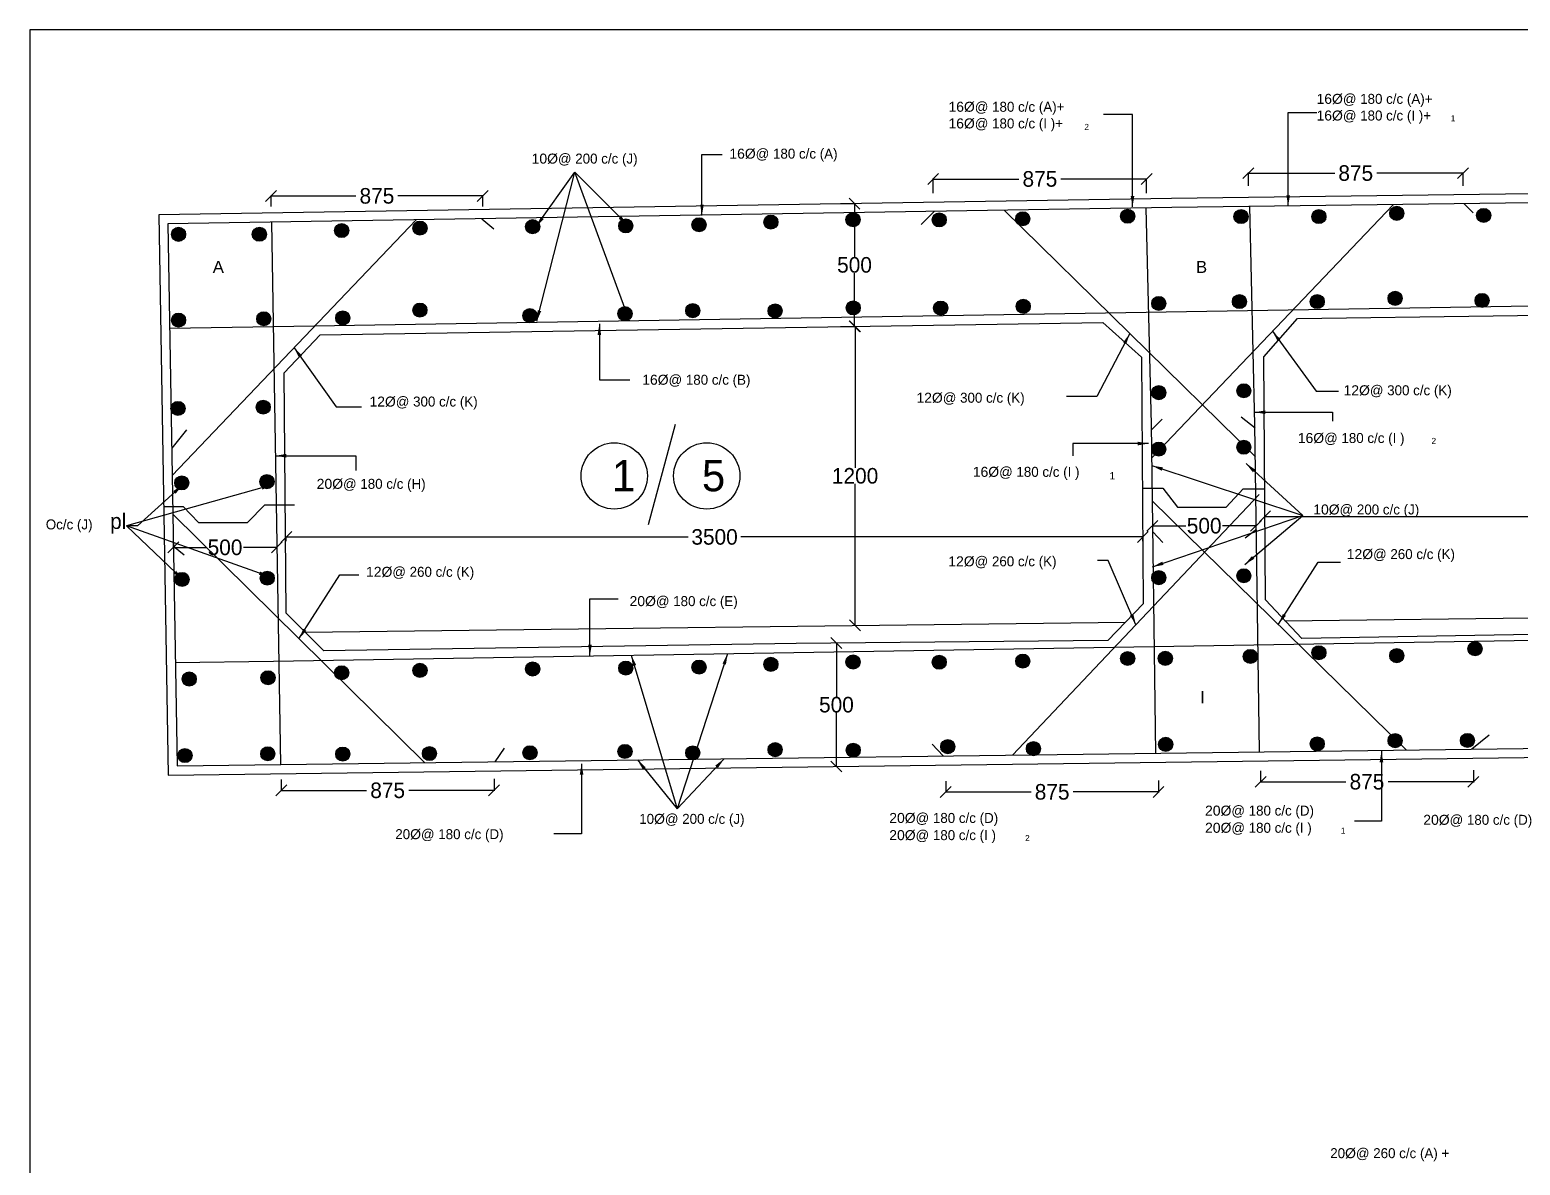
# Model space of a CAD drawing. Header units: inches. Extents: x 36 to 1751, y 50 to 883.
# Drawn here: x 35.6 to 513.8, y 518.4 to 882.6 of the extents above; entities that cross this region are included whole.
import ezdxf

# ---------------------------------------------------------------- set-up
doc = ezdxf.new("R2010")
doc.units = ezdxf.units.IN
doc.header["$MEASUREMENT"] = 0
for name, color, linetype in [('DIMENSION', 7, 'Continuous'), ('DRAWING', 2, 'Continuous'), ('HATCH', 7, 'Continuous'), ('TEXT', 7, 'Continuous')]:
    doc.layers.add(name, color=color, linetype=linetype)
doc.dimstyles.get("Standard").update_dxf_attribs({"dimtxt": 5, "dimasz": 3.5, "dimexe": 0.18, "dimexo": 0.0625, "dimgap": 0.09, "dimtad": 0, "dimtih": 1, "dimtoh": 1, "dimdec": 4, "dimzin": 0, "dimdsep": 46, "dimlunit": 4, "dimtxsty": 'Standard', "dimblk": 'OBLIQUE', "dimcen": 0.09, "dimadec": 0, "dimazin": 0, "dimtfac": 1, "dimtdec": 4, "dimtofl": 0, "dimtmove": 0, "dimatfit": 3, "dimfxl": 1, "dimtolj": 1, "dimtzin": 0, "dimarcsym": 0})

# ---------------------------------------------------------------- blocks, each defined once
blk = doc.blocks.new('_Oblique')
at = {"color": 0, "linetype": 'ByBlock', "lineweight": -2}
blk.add_line((-0.5, -0.5), (0.5, 0.5), dxfattribs=at)
blk = doc.blocks.new('*D36')
at = {"layer": 'Defpoints', "color": 0, "transparency": 16777216}
for p in [(294.43, 685.9), (294.43, 646.28), (294.43, 646.28)]:
    blk.add_point(p, dxfattribs=at)
at = {"layer": 'DIMENSION', "color": 0, "lineweight": -2, "transparency": 16777216}
for p, q in [((294.37, 685.9), (294.25, 685.9)), ((294.43, 685.9), (294.43, 668.68)), ((294.43, 646.28), (294.43, 663.5)), ((294.37, 646.28), (294.25, 646.28))]:
    blk.add_line(p, q, dxfattribs=at)
at = {"layer": 'DIMENSION', "color": 0, "lineweight": -2, "transparency": 16777216, "xscale": 3.5, "yscale": 3.5, "zscale": 3.5}
for p, rotation in [((294.43, 685.9), 90), ((294.43, 646.28), 270)]:
    blk.add_blockref('_Oblique', p, dxfattribs=dict(at, rotation=rotation))
at = {"layer": 'DIMENSION', "color": 0, "transparency": 16777216, "insert": (294.43, 666.09), "char_height": 5, "attachment_point": 5}
blk.add_mtext('\\A1;500', dxfattribs=at)
blk = doc.blocks.new('*D37')
at = {"layer": 'Defpoints', "color": 0, "transparency": 16777216}
for p in [(300.41, 787.5), (300.41, 787.5), (300.41, 691.55)]:
    blk.add_point(p, dxfattribs=at)
at = {"layer": 'DIMENSION', "color": 0, "lineweight": -2, "transparency": 16777216}
for p, q in [((300.34, 787.5), (300.23, 787.5)), ((300.41, 787.5), (300.41, 742.11)), ((300.41, 691.55), (300.41, 736.93)), ((300.34, 691.55), (300.23, 691.55))]:
    blk.add_line(p, q, dxfattribs=at)
at = {"layer": 'DIMENSION', "color": 0, "lineweight": -2, "transparency": 16777216, "xscale": 3.5, "yscale": 3.5, "zscale": 3.5}
for p, rotation in [((300.41, 787.5), 90), ((300.41, 691.55), 270)]:
    blk.add_blockref('_Oblique', p, dxfattribs=dict(at, rotation=rotation))
at = {"layer": 'DIMENSION', "color": 0, "transparency": 16777216, "insert": (300.41, 739.52), "char_height": 5, "attachment_point": 5}
blk.add_mtext('\\A1;1200', dxfattribs=at)
blk = doc.blocks.new('*D38')
at = {"layer": 'Defpoints', "color": 0, "transparency": 16777216}
for p in [(295.63, 826.9), (295.63, 787.5), (300.23, 787.5)]:
    blk.add_point(p, dxfattribs=at)
at = {"layer": 'DIMENSION', "color": 0, "lineweight": -2, "transparency": 16777216}
for p, q in [((295.69, 826.9), (300.41, 826.9)), ((300.23, 826.9), (300.23, 809.79)), ((300.23, 787.5), (300.23, 804.61)), ((295.69, 787.5), (300.41, 787.5))]:
    blk.add_line(p, q, dxfattribs=at)
at = {"layer": 'DIMENSION', "color": 0, "lineweight": -2, "transparency": 16777216, "xscale": 3.5, "yscale": 3.5, "zscale": 3.5}
for p, rotation in [((300.23, 826.9), 90), ((300.23, 787.5), 270)]:
    blk.add_blockref('_Oblique', p, dxfattribs=dict(at, rotation=rotation))
at = {"layer": 'DIMENSION', "color": 0, "transparency": 16777216, "insert": (300.23, 807.2), "char_height": 5, "attachment_point": 5}
blk.add_mtext('\\A1;500', dxfattribs=at)
blk = doc.blocks.new('*D39')
at = {"layer": 'Defpoints', "color": 0, "transparency": 16777216}
for p in [(81.62, 718.34), (114.84, 718.34), (114.84, 716.58)]:
    blk.add_point(p, dxfattribs=at)
at = {"layer": 'DIMENSION', "color": 0, "lineweight": -2, "transparency": 16777216}
for p, q in [((81.62, 718.28), (81.62, 716.4)), ((114.84, 718.28), (114.84, 716.4)), ((81.62, 716.58), (92.31, 716.58)), ((114.84, 716.58), (104.16, 716.58))]:
    blk.add_line(p, q, dxfattribs=at)
at = {"layer": 'DIMENSION', "color": 0, "lineweight": -2, "transparency": 16777216, "xscale": 3.5, "yscale": 3.5, "zscale": 3.5, "rotation": 180}
blk.add_blockref('_Oblique', (81.62, 716.58), dxfattribs=at)
at = {"layer": 'DIMENSION', "color": 0, "lineweight": -2, "transparency": 16777216, "xscale": 3.5, "yscale": 3.5, "zscale": 3.5}
blk.add_blockref('_Oblique', (114.84, 716.58), dxfattribs=at)
at = {"layer": 'DIMENSION', "color": 0, "transparency": 16777216, "insert": (98.23, 716.58), "char_height": 5, "attachment_point": 5}
blk.add_mtext('\\A1;500', dxfattribs=at)
blk = doc.blocks.new('*D40')
at = {"layer": 'Defpoints', "color": 0, "transparency": 16777216}
for p in [(116.26, 642.14), (184.55, 642.36), (184.55, 638.61)]:
    blk.add_point(p, dxfattribs=at)
at = {"layer": 'DIMENSION', "color": 0, "lineweight": -2, "transparency": 16777216}
for p, q in [((116.26, 642.08), (116.26, 638.43)), ((184.55, 642.3), (184.55, 638.43)), ((116.26, 638.61), (143.65, 638.61)), ((184.55, 638.61), (157.16, 638.61))]:
    blk.add_line(p, q, dxfattribs=at)
at = {"layer": 'DIMENSION', "color": 0, "lineweight": -2, "transparency": 16777216, "xscale": 3.5, "yscale": 3.5, "zscale": 3.5, "rotation": 180}
blk.add_blockref('_Oblique', (116.26, 638.61), dxfattribs=at)
at = {"layer": 'DIMENSION', "color": 0, "lineweight": -2, "transparency": 16777216, "xscale": 3.5, "yscale": 3.5, "zscale": 3.5}
blk.add_blockref('_Oblique', (184.55, 638.61), dxfattribs=at)
at = {"layer": 'DIMENSION', "color": 0, "transparency": 16777216, "insert": (150.41, 638.61), "char_height": 5, "attachment_point": 5}
blk.add_mtext('\\A1;875', dxfattribs=at)
blk = doc.blocks.new('*D41')
at = {"layer": 'Defpoints', "color": 0, "transparency": 16777216}
for p in [(395.81, 724.06), (429.06, 724.06), (429.06, 723.51)]:
    blk.add_point(p, dxfattribs=at)
at = {"layer": 'DRAWING', "color": 0, "lineweight": -2, "transparency": 16777216}
for p, q in [((395.81, 723.99), (395.81, 723.33)), ((395.81, 723.51), (406.51, 723.51)), ((429.06, 723.51), (418.36, 723.51)), ((429.06, 723.99), (429.06, 723.33))]:
    blk.add_line(p, q, dxfattribs=at)
at = {"layer": 'DRAWING', "color": 0, "lineweight": -2, "transparency": 16777216, "xscale": 3.5, "yscale": 3.5, "zscale": 3.5, "rotation": 180}
blk.add_blockref('_Oblique', (395.81, 723.51), dxfattribs=at)
at = {"layer": 'DRAWING', "color": 0, "lineweight": -2, "transparency": 16777216, "xscale": 3.5, "yscale": 3.5, "zscale": 3.5}
blk.add_blockref('_Oblique', (429.06, 723.51), dxfattribs=at)
at = {"layer": 'DRAWING', "color": 0, "transparency": 16777216, "insert": (412.43, 723.51), "char_height": 5, "attachment_point": 5}
blk.add_mtext('\\A1;500', dxfattribs=at)
blk = doc.blocks.new('*D42')
at = {"layer": 'Defpoints', "color": 0, "transparency": 16777216}
for p in [(180.93, 829.34), (113.01, 825.93), (180.93, 825.93)]:
    blk.add_point(p, dxfattribs=at)
at = {"layer": 'DIMENSION', "color": 0, "lineweight": -2, "transparency": 16777216}
for p, q in [((113.01, 825.99), (113.01, 829.52)), ((113.01, 829.34), (140.21, 829.34)), ((180.93, 829.34), (153.73, 829.34)), ((180.93, 825.99), (180.93, 829.52))]:
    blk.add_line(p, q, dxfattribs=at)
at = {"layer": 'DIMENSION', "color": 0, "lineweight": -2, "transparency": 16777216, "xscale": 3.5, "yscale": 3.5, "zscale": 3.5, "rotation": 180}
blk.add_blockref('_Oblique', (113.01, 829.34), dxfattribs=at)
at = {"layer": 'DIMENSION', "color": 0, "lineweight": -2, "transparency": 16777216, "xscale": 3.5, "yscale": 3.5, "zscale": 3.5}
blk.add_blockref('_Oblique', (180.93, 829.34), dxfattribs=at)
at = {"layer": 'DIMENSION', "color": 0, "transparency": 16777216, "insert": (146.97, 829.34), "char_height": 5, "attachment_point": 5}
blk.add_mtext('\\A1;875', dxfattribs=at)
blk = doc.blocks.new('*D43')
at = {"layer": 'Defpoints', "color": 0, "transparency": 16777216}
for p in [(393.95, 834.77), (325.48, 830.14), (393.95, 830.14)]:
    blk.add_point(p, dxfattribs=at)
at = {"layer": 'DIMENSION', "color": 0, "lineweight": -2, "transparency": 16777216}
for p, q in [((325.48, 830.21), (325.48, 834.95)), ((325.48, 834.77), (352.96, 834.77)), ((393.95, 834.77), (366.47, 834.77)), ((393.95, 830.21), (393.95, 834.95))]:
    blk.add_line(p, q, dxfattribs=at)
at = {"layer": 'DIMENSION', "color": 0, "lineweight": -2, "transparency": 16777216, "xscale": 3.5, "yscale": 3.5, "zscale": 3.5, "rotation": 180}
blk.add_blockref('_Oblique', (325.48, 834.77), dxfattribs=at)
at = {"layer": 'DIMENSION', "color": 0, "lineweight": -2, "transparency": 16777216, "xscale": 3.5, "yscale": 3.5, "zscale": 3.5}
blk.add_blockref('_Oblique', (393.95, 834.77), dxfattribs=at)
at = {"layer": 'DIMENSION', "color": 0, "transparency": 16777216, "insert": (359.72, 834.77), "char_height": 5, "attachment_point": 5}
blk.add_mtext('\\A1;875', dxfattribs=at)
blk = doc.blocks.new('*D44')
at = {"layer": 'Defpoints', "color": 0, "transparency": 16777216}
for p in [(426.64, 832.57), (495.49, 836.66), (495.49, 832.57)]:
    blk.add_point(p, dxfattribs=at)
at = {"layer": 'DIMENSION', "color": 0, "lineweight": -2, "transparency": 16777216}
for p, q in [((426.64, 832.63), (426.64, 836.84)), ((426.64, 836.66), (454.31, 836.66)), ((495.49, 836.66), (467.82, 836.66)), ((495.49, 832.63), (495.49, 836.84))]:
    blk.add_line(p, q, dxfattribs=at)
at = {"layer": 'DIMENSION', "color": 0, "lineweight": -2, "transparency": 16777216, "xscale": 3.5, "yscale": 3.5, "zscale": 3.5, "rotation": 180}
blk.add_blockref('_Oblique', (426.64, 836.66), dxfattribs=at)
at = {"layer": 'DIMENSION', "color": 0, "lineweight": -2, "transparency": 16777216, "xscale": 3.5, "yscale": 3.5, "zscale": 3.5}
blk.add_blockref('_Oblique', (495.49, 836.66), dxfattribs=at)
at = {"layer": 'DIMENSION', "color": 0, "transparency": 16777216, "insert": (461.07, 836.66), "char_height": 5, "attachment_point": 5}
blk.add_mtext('\\A1;875', dxfattribs=at)
blk = doc.blocks.new('*D47')
at = {"layer": 'Defpoints', "color": 0, "transparency": 16777216}
for p in [(329.5, 641.64), (397.79, 641.86), (397.79, 638.12)]:
    blk.add_point(p, dxfattribs=at)
at = {"layer": 'DIMENSION', "color": 0, "lineweight": -2, "transparency": 16777216}
for p, q in [((329.5, 641.58), (329.5, 637.94)), ((397.79, 641.8), (397.79, 637.94)), ((329.5, 638.12), (356.89, 638.12)), ((397.79, 638.12), (370.41, 638.12))]:
    blk.add_line(p, q, dxfattribs=at)
at = {"layer": 'DIMENSION', "color": 0, "lineweight": -2, "transparency": 16777216, "xscale": 3.5, "yscale": 3.5, "zscale": 3.5, "rotation": 180}
blk.add_blockref('_Oblique', (329.5, 638.12), dxfattribs=at)
at = {"layer": 'DIMENSION', "color": 0, "lineweight": -2, "transparency": 16777216, "xscale": 3.5, "yscale": 3.5, "zscale": 3.5}
blk.add_blockref('_Oblique', (397.79, 638.12), dxfattribs=at)
at = {"layer": 'DIMENSION', "color": 0, "transparency": 16777216, "insert": (363.65, 638.12), "char_height": 5, "attachment_point": 5}
blk.add_mtext('\\A1;875', dxfattribs=at)
blk = doc.blocks.new('*D48')
at = {"layer": 'Defpoints', "color": 0, "transparency": 16777216}
for p in [(430.53, 644.9), (498.82, 645.12), (498.82, 641.37)]:
    blk.add_point(p, dxfattribs=at)
at = {"layer": 'DIMENSION', "color": 0, "lineweight": -2, "transparency": 16777216}
for p, q in [((430.53, 644.84), (430.53, 641.19)), ((430.53, 641.37), (457.92, 641.37)), ((498.82, 641.37), (471.43, 641.37)), ((498.82, 645.06), (498.82, 641.19))]:
    blk.add_line(p, q, dxfattribs=at)
at = {"layer": 'DIMENSION', "color": 0, "lineweight": -2, "transparency": 16777216, "xscale": 3.5, "yscale": 3.5, "zscale": 3.5, "rotation": 180}
blk.add_blockref('_Oblique', (430.53, 641.37), dxfattribs=at)
at = {"layer": 'DIMENSION', "color": 0, "lineweight": -2, "transparency": 16777216, "xscale": 3.5, "yscale": 3.5, "zscale": 3.5}
blk.add_blockref('_Oblique', (498.82, 641.37), dxfattribs=at)
at = {"layer": 'DIMENSION', "color": 0, "transparency": 16777216, "insert": (464.67, 641.37), "char_height": 5, "attachment_point": 5}
blk.add_mtext('\\A1;875', dxfattribs=at)
blk = doc.blocks.new('*D59')
at = {"layer": 'Defpoints', "color": 0, "transparency": 16777216}
for p in [(117.88, 718.48), (392.75, 719.92), (392.75, 718.48)]:
    blk.add_point(p, dxfattribs=at)
at = {"layer": 'DRAWING', "color": 0, "lineweight": -2, "transparency": 16777216}
for p, q in [((117.88, 718.54), (117.88, 720.1)), ((117.88, 719.92), (246.9, 719.92)), ((392.75, 719.92), (263.74, 719.92)), ((392.75, 718.54), (392.75, 720.1))]:
    blk.add_line(p, q, dxfattribs=at)
at = {"layer": 'DRAWING', "color": 0, "lineweight": -2, "transparency": 16777216, "xscale": 3.5, "yscale": 3.5, "zscale": 3.5, "rotation": 180}
blk.add_blockref('_Oblique', (117.88, 719.92), dxfattribs=at)
at = {"layer": 'DRAWING', "color": 0, "lineweight": -2, "transparency": 16777216, "xscale": 3.5, "yscale": 3.5, "zscale": 3.5}
blk.add_blockref('_Oblique', (392.75, 719.92), dxfattribs=at)
at = {"layer": 'DRAWING', "color": 0, "transparency": 16777216, "insert": (255.32, 719.92), "char_height": 5, "attachment_point": 5}
blk.add_mtext('\\A1;3500', dxfattribs=at)
blk = doc.blocks.new('*D60')
at = {"layer": 'Defpoints', "color": 0, "transparency": 16777216}
for p in [(431.95, 725.1), (706.45, 726.54), (706.45, 725.1)]:
    blk.add_point(p, dxfattribs=at)
at = {"layer": 'DIMENSION', "color": 0, "lineweight": -2, "transparency": 16777216}
for p, q in [((431.95, 725.16), (431.95, 726.72)), ((431.95, 726.54), (560.78, 726.54)), ((706.45, 726.54), (577.62, 726.54)), ((706.45, 725.16), (706.45, 726.72))]:
    blk.add_line(p, q, dxfattribs=at)
at = {"layer": 'DIMENSION', "color": 0, "lineweight": -2, "transparency": 16777216, "xscale": 3.5, "yscale": 3.5, "zscale": 3.5, "rotation": 180}
blk.add_blockref('_Oblique', (431.95, 726.54), dxfattribs=at)
at = {"layer": 'DIMENSION', "color": 0, "lineweight": -2, "transparency": 16777216, "xscale": 3.5, "yscale": 3.5, "zscale": 3.5}
blk.add_blockref('_Oblique', (706.45, 726.54), dxfattribs=at)
at = {"layer": 'DIMENSION', "color": 0, "transparency": 16777216, "insert": (569.2, 726.54), "char_height": 5, "attachment_point": 5}
blk.add_mtext('\\A1;3500', dxfattribs=at)

msp = doc.modelspace()

# ---------------------------------------------------------------- hatches: boundary and pattern name
at = {"layer": 'HATCH'}
for points in [[(275.64076, 820.95737, 1), (271.11648, 820.95737, 1)], [(302.01054, 821.71237, 1), (297.48625, 821.71237, 1)], [(329.66981, 821.65072, 1), (325.14553, 821.65072, 1)], [(356.50225, 822.00124, 1), (351.97797, 822.00124, 1)], [(390.14418, 822.83899, 1), (385.61989, 822.83899, 1)], [(426.51939, 822.71936, 1), (421.99511, 822.71936, 1)], [(451.49099, 822.71936, 1), (446.96671, 822.71936, 1)], [(476.48735, 823.7646, 1), (471.96307, 823.7646, 1)], [(504.38629, 823.10575, 1), (499.86201, 823.10575, 1)], [(85.58874, 817.03041, 1), (81.06445, 817.03041, 1)], [(111.5136, 817.04334, 1), (106.98932, 817.04334, 1)], [(137.9249, 818.24739, 1), (133.40062, 818.24739, 1)], [(163.05562, 819.03079, 1), (158.53134, 819.03079, 1)], [(199.20928, 819.47672, 1), (194.685, 819.47672, 1)], [(229.10134, 819.74438, 1), (224.57705, 819.74438, 1)], [(252.60097, 820.08001, 1), (248.07668, 820.08001, 1)], [(475.97405, 796.48454, 1), (471.44977, 796.48454, 1)], [(163.03845, 792.70745, 1), (158.51417, 792.70745, 1)], [(250.57517, 792.54568, 1), (246.05089, 792.54568, 1)], [(277.01426, 792.46423, 1), (272.48998, 792.46423, 1)], [(302.08124, 793.42716, 1), (297.55696, 793.42716, 1)], [(330.14429, 793.36628, 1), (325.62001, 793.36628, 1)], [(356.64446, 793.92389, 1), (352.12018, 793.92389, 1)], [(400.13241, 794.83656, 1), (395.60812, 794.83656, 1)], [(426.00609, 795.4393, 1), (421.4818, 795.4393, 1)], [(450.97769, 795.4393, 1), (446.4534, 795.4393, 1)], [(503.87299, 795.82569, 1), (499.3487, 795.82569, 1)], [(85.58874, 789.51441, 1), (81.06445, 789.51441, 1)], [(112.93086, 789.93136, 1), (108.40657, 789.93136, 1)], [(138.26252, 790.18931, 1), (133.73823, 790.18931, 1)], [(198.34505, 790.9269, 1), (193.82077, 790.9269, 1)], [(228.8275, 791.5674, 1), (224.30322, 791.5674, 1)], [(400.13241, 766.23925, 1), (395.60812, 766.23925, 1)], [(427.42053, 766.84199, 1), (422.89625, 766.84199, 1)], [(85.39967, 761.15639, 1), (80.87538, 761.15639, 1)], [(112.74178, 761.57334, 1), (108.2175, 761.57334, 1)], [(427.42053, 748.72256, 1), (422.89625, 748.72256, 1)], [(400.13241, 748.11982, 1), (395.60812, 748.11982, 1)], [(86.6081, 737.26766, 1), (82.08382, 737.26766, 1)], [(113.95022, 737.68461, 1), (109.42594, 737.68461, 1)], [(86.70696, 706.29093, 1), (82.18268, 706.29093, 1)], [(114.04908, 706.70788, 1), (109.5248, 706.70788, 1)], [(400.13241, 706.88227, 1), (395.60812, 706.88227, 1)], [(427.42053, 707.48501, 1), (422.89625, 707.48501, 1)], [(451.49099, 682.78333, 1), (446.96671, 682.78333, 1)], [(476.48735, 681.85908, 1), (471.96307, 681.85908, 1)], [(501.61803, 684.04976, 1), (497.09375, 684.04976, 1)], [(163.05562, 677.12528, 1), (158.53134, 677.12528, 1)], [(199.20928, 677.57121, 1), (194.685, 677.57121, 1)], [(229.10134, 677.83886, 1), (224.57705, 677.83886, 1)], [(252.60097, 678.1745, 1), (248.07668, 678.1745, 1)], [(275.64076, 679.05186, 1), (271.11648, 679.05186, 1)], [(302.01054, 679.80686, 1), (297.48625, 679.80686, 1)], [(329.66981, 679.74521, 1), (325.14553, 679.74521, 1)], [(356.50225, 680.09573, 1), (351.97797, 680.09573, 1)], [(390.14418, 680.93348, 1), (385.61989, 680.93348, 1)], [(402.22995, 680.97738, 1), (397.70567, 680.97738, 1)], [(429.51808, 681.58012, 1), (424.99379, 681.58012, 1)], [(89.01351, 674.34558, 1), (84.48922, 674.34558, 1)], [(114.28499, 674.76253, 1), (109.76071, 674.76253, 1)], [(137.9249, 676.34187, 1), (133.40062, 676.34187, 1)], [(402.3429, 653.38347, 1), (397.81862, 653.38347, 1)], [(450.97769, 653.53379, 1), (446.4534, 653.53379, 1)], [(475.97405, 654.57903, 1), (471.44977, 654.57903, 1)], [(499.17088, 654.64225, 1), (494.64659, 654.64225, 1)], [(87.63505, 649.80507, 1), (83.11076, 649.80507, 1)], [(114.21937, 650.37345, 1), (109.69509, 650.37345, 1)], [(138.26252, 650.27044, 1), (133.73823, 650.27044, 1)], [(166.08245, 650.45135, 1), (161.55817, 650.45135, 1)], [(198.34505, 650.67493, 1), (193.82077, 650.67493, 1)], [(228.8275, 651.10873, 1), (224.30322, 651.10873, 1)], [(250.57517, 650.64017, 1), (246.05089, 650.64017, 1)], [(277.01426, 651.68699, 1), (272.48998, 651.68699, 1)], [(302.08124, 651.52165, 1), (297.55696, 651.52165, 1)], [(332.42402, 652.66174, 1), (327.89974, 652.66174, 1)], [(359.91798, 652.01838, 1), (355.3937, 652.01838, 1)]]:
    msp.add_hatch(color=256, dxfattribs=at).paths.add_polyline_path(points)

# ---------------------------------------------------------------- linework, layer by layer
at = {"layer": 'DIMENSION'}
msp.add_lwpolyline([(1751.4297, 882.6464), (35.58486, 882.6464), (35.58486, 49.73647), (1751.4297, 49.73647)], close=True, dxfattribs=at)
msp.add_lwpolyline([(242.71326, 755.99994), (234.0385, 723.87025)], dxfattribs=at)
for centre in [(223.12509, 739.51601), (252.82671, 739.51601)]:
    msp.add_circle(centre, 10.63358, dxfattribs=at)
at = {"layer": 'DRAWING'}
for points in [[(79.93174, 643.49572), (531.45996, 649.36701), (1374.92015, 656.4797), (1372.99968, 837.64473), (1064.86505, 835.5577), (822.19943, 833.99263), (401.99265, 828.53245), (76.93757, 823.2987), (79.93174, 643.49572)], [(82.82048, 646.47142), (531.42848, 652.30474), (1371.95122, 659.39266), (1370.09298, 834.68709), (1064.88495, 832.61987), (822.22799, 831.05486), (402.03539, 825.59486), (79.924, 820.40851)]]:
    msp.add_lwpolyline(points, close=True, dxfattribs=at)
for points in [[(321.63442, 820.22798), (325.82587, 824.36781)], [(428.87014, 745.65555), (348.23753, 824.72866)], [(396.89232, 650.55535), (395.48123, 756.05752), (393.79798, 825.46223)], [(395.62498, 745.30947), (473.12556, 826.51861)], [(430.13632, 650.98762), (428.73101, 756.05752), (427.03666, 825.91973)], [(495.91312, 826.81471), (498.79947, 823.9505)], [(159.55906, 821.69072), (81.26956, 739.60597)], [(113.10098, 820.9427), (116.05324, 646.90355)], [(180.62859, 822.02997), (184.4786, 818.84126)], [(80.48111, 786.95319), (113.79433, 787.41225), (576.09833, 795.07462), (1370.44539, 801.44216)], [(431.57004, 777.76577), (442.40823, 790.00823), (693.50375, 793.47914), (706.02658, 781.38294), (706.55995, 701.66827), (696.74559, 691.78095), (443.77535, 687.31053), (432.07716, 699.72503), (431.57004, 777.76577)], [(117.24031, 772.58479), (128.78345, 784.73511), (379.9554, 788.77682), (392.28504, 777.61846), (392.88454, 698.43365), (381.52773, 686.75507), (281.46495, 685.77724), (129.97383, 683.39784), (117.8715, 695.43288), (117.24031, 772.58479)], [(398.91062, 757.73203), (395.50432, 754.33111)], [(424.35642, 758.50139), (428.74538, 754.98298)], [(85.87769, 754.33825), (81.12348, 748.3785)], [(350.97641, 649.9583), (430.08703, 733.57728)], [(392.6029, 735.63411), (399.13014, 735.63411), (403.83098, 729.52703), (419.51932, 729.52703), (424.96046, 735.40319), (431.84532, 735.40319)], [(78.49612, 729.70573), (84.79523, 729.70573), (89.70693, 724.59079), (105.46674, 724.59079), (111.00839, 730.22846), (120.53607, 730.22846)], [(81.47596, 727.21148), (162.38986, 647.50608)], [(477.23668, 651.60008), (395.8112, 731.38671)], [(429.18169, 722.36168), (425.57227, 719.51267)], [(395.94265, 721.55862), (399.22078, 718.18121)], [(81.6463, 716.98213), (85.09991, 714.16305)], [(438.36756, 693.04945), (701.11465, 696.18249)], [(82.26799, 679.64908), (113.79433, 680.08352), (576.09833, 687.74588), (1371.59999, 692.52542)], [(123.92267, 689.41536), (387.20613, 692.59436)], [(503.86411, 656.35676), (498.36895, 651.87486)], [(184.92081, 647.79905), (187.9404, 652.15378)], [(325.1309, 653.417), (328.72513, 649.66896)]]:
    msp.add_lwpolyline(points, dxfattribs=at)
for centre in [(273.37862, 820.95737), (299.7484, 821.71237), (327.40767, 821.65072), (354.24011, 822.00124), (387.88204, 822.83899), (424.25725, 822.71936), (449.22885, 822.71936), (474.22521, 823.7646), (502.12415, 823.10575), (83.3266, 817.03041), (109.25146, 817.04334), (135.66276, 818.24739), (160.79348, 819.03079), (196.94714, 819.47672), (226.8392, 819.74438), (250.33883, 820.08001), (473.71191, 796.48454), (160.77631, 792.70745), (248.31303, 792.54568), (274.75212, 792.46423), (299.8191, 793.42716), (327.88215, 793.36628), (354.38232, 793.92389), (397.87027, 794.83656), (423.74394, 795.4393), (448.71555, 795.4393), (501.61085, 795.82569), (83.3266, 789.51441), (110.66871, 789.93136), (136.00038, 790.18931), (196.08291, 790.9269), (226.56536, 791.5674), (397.87027, 766.23925), (425.15839, 766.84199), (83.13753, 761.15639), (110.47964, 761.57334), (425.15839, 748.72256), (397.87027, 748.11982), (84.34596, 737.26766), (111.68808, 737.68461), (84.44482, 706.29093), (111.78694, 706.70788), (397.87027, 706.88227), (425.15839, 707.48501), (449.22885, 682.78333), (474.22521, 681.85908), (499.35589, 684.04976), (160.79348, 677.12528), (196.94714, 677.57121), (226.8392, 677.83886), (250.33883, 678.1745), (273.37862, 679.05186), (299.7484, 679.80686), (327.40767, 679.74521), (354.24011, 680.09573), (387.88204, 680.93348), (399.96781, 680.97738), (427.25594, 681.58012), (86.75137, 674.34558), (112.02285, 674.76253), (135.66276, 676.34187), (400.08076, 653.38347), (448.71555, 653.53379), (473.71191, 654.57903), (496.90873, 654.64225), (85.37291, 649.80507), (111.95723, 650.37345), (136.00038, 650.27044), (163.82031, 650.45135), (196.08291, 650.67493), (226.56536, 651.10873), (248.31303, 650.64017), (274.75212, 651.68699), (299.8191, 651.52165), (330.16188, 652.66174), (357.65584, 652.01838)]:
    msp.add_circle(centre, 2.26214, dxfattribs=at)

# ---------------------------------------------------------------- texts
at = {"layer": 'DIMENSION', "attachment_point": 1}
for s, insert, char_height, width in [('{\\fArial|b0|i0|c0|p32;B}', (409.79595, 808.49662), 3.845617, 17947.7811995), ('{\\fArial|b0|i0|c0|p32;I}', (411.11011, 670.52186), 4.005851, 18695.6054161)]:
    msp.add_mtext(s, dxfattribs=dict(at, insert=insert, char_height=char_height, width=width))
at = {"layer": 'DRAWING', "insert": (66.55977, 720.98944), "char_height": 5, "attachment_point": 9}
msp.add_mtext('\\A1;pl ', dxfattribs=at)
at = {"layer": 'TEXT', "attachment_point": 1}
for s, insert, char_height, width in [('{\\fArial|b0|i0|c0|p32;16Ø\\fMS Shell Dlg|b0|i0|c0|p32;@} 180 c/c (A)+\\P{\\fArial|b0|i0|c0|p32;16Ø\\fMS Shell Dlg|b0|i0|c0|p32;@} 180 c/c (I )+', (448.4838, 862.09608), 3.2046808, 14956.4843329), ('{\\fArial|b0|i0|c0|p32;16Ø\\fMS Shell Dlg|b0|i0|c0|p32;@} 180 c/c (A)+\\P{\\fArial|b0|i0|c0|p32;16Ø\\fMS Shell Dlg|b0|i0|c0|p32;@} 180 c/c (I )+', (330.37417, 859.55671), 3.2046808, 14956.4843329), ('{\\fArial|b0|i0|c0|p32;2}', (373.98237, 852.45878), 1.9228085, 8973.8905997), ('{\\fArial|b0|i0|c0|p32;1}', (491.5468, 855.23408), 1.9228085, 8973.8905997), ('{\\fArial|b0|i0|c0|p32;10Ø\\fMS Shell Dlg|b0|i0|c0|p32;@} 200 c/c (J)', (196.61057, 842.92899), 3.2046808, 14956.4843329), ('{\\fArial|b0|i0|c0|p32;16Ø\\fMS Shell Dlg|b0|i0|c0|p32;@} 180 c/c (A)', (260.06336, 844.5128), 3.2046808, 14956.4843329), ('{\\fArial|b0|i0|c0|p32;A}', (94.28759, 808.49662), 3.845617, 17947.7811995), ('{\\fArial|b0|i0|c0|p32;16Ø\\fMS Shell Dlg|b0|i0|c0|p32;@} 180 c/c (B)', (232.10529, 771.97432), 3.2046808, 14956.4843329), ('{\\fArial|b0|i0|c0|p32;12Ø\\fMS Shell Dlg|b0|i0|c0|p32;@} 300 c/c (K)', (320.10266, 766.20104), 3.2046808, 14956.4843329), ('{\\fArial|b0|i0|c0|p32;12Ø\\fMS Shell Dlg|b0|i0|c0|p32;@} 300 c/c (K)', (457.155, 768.59883), 3.2046808, 14956.4843329), ('{\\fArial|b0|i0|c0|p32;12Ø\\fMS Shell Dlg|b0|i0|c0|p32;@} 300 c/c (K)', (144.57497, 764.97543), 3.2046808, 14956.4843329), ('{\\fArial|b0|i0|c0|p32;16Ø\\fMS Shell Dlg|b0|i0|c0|p32;@} 180 c/c (I )', (442.46983, 753.27285), 3.2046808, 14956.4843329), ('{\\fArial|b0|i0|c0|p32;2}', (485.36735, 751.71937), 1.9228085, 8973.8905997), ('1', (222.39675, 744.61986), 10.02817, 46802.199989), ('5', (251.26949, 744.61986), 10.02817, 46802.199989), ('{\\fArial|b0|i0|c0|p32;16Ø\\fMS Shell Dlg|b0|i0|c0|p32;@} 180 c/c (I )', (338.18085, 742.42708), 3.2046808, 14956.4843329), ('{\\fArial|b0|i0|c0|p32;20Ø\\fMS Shell Dlg|b0|i0|c0|p32;@} 180 c/c (H)', (127.64441, 738.57512), 3.2046808, 14956.4843329), ('{\\fArial|b0|i0|c0|p32;1}', (382.0625, 740.73217), 2.3073702, 10768.6687197), ('{\\fArial|b0|i0|c0|p32;10Ø\\fMS Shell Dlg|b0|i0|c0|p32;@} 200 c/c (J)', (447.43683, 730.34714), 3.2046808, 14956.4843329), ('Oc/c (J)', (40.71981, 725.55705), 3.204681, 14956.4843329), ('{\\fArial|b0|i0|c0|p32;12Ø\\fMS Shell Dlg|b0|i0|c0|p32;@} 260 c/c (K)', (330.32736, 713.71953), 3.2046808, 14956.4843329), ('{\\fArial|b0|i0|c0|p32;12Ø\\fMS Shell Dlg|b0|i0|c0|p32;@} 260 c/c (K)', (458.17827, 716.03602), 3.2046808, 14956.4843329), ('{\\fArial|b0|i0|c0|p32;12Ø\\fMS Shell Dlg|b0|i0|c0|p32;@} 260 c/c (K)', (143.46884, 710.34263), 3.2046808, 14956.4843329), ('{\\fArial|b0|i0|c0|p32;20Ø\\fMS Shell Dlg|b0|i0|c0|p32;@} 180 c/c (E)', (228.03803, 700.94969), 3.2046808, 14956.4843329), ('{\\fArial|b0|i0|c0|p32;20Ø\\fMS Shell Dlg|b0|i0|c0|p32;@} 180 c/c (D)', (311.37666, 631.37861), 3.2046808, 14956.4843329), ('{\\fArial|b0|i0|c0|p32;20Ø\\fMS Shell Dlg|b0|i0|c0|p32;@} 180 c/c (D)', (412.70799, 633.73225), 3.2046808, 14956.4843329), ('10{\\fArial|b0|i0|c0|p32;Ø\\fMS Shell Dlg|b0|i0|c0|p32;@} 200 c/c (J)', (231.14499, 631.08268), 3.2046808, 14956.4843329), ('{\\fArial|b0|i0|c0|p32;20Ø\\fMS Shell Dlg|b0|i0|c0|p32;@} 180 c/c (I )', (412.70799, 628.22055), 3.2046808, 14956.4843329), ('{\\fArial|b0|i0|c0|p32;1}', (456.29573, 626.65601), 1.9228085, 8973.8905997), ('{\\fArial|b0|i0|c0|p32;20Ø\\fMS Shell Dlg|b0|i0|c0|p32;@} 180 c/c (D)', (482.74175, 630.77817), 3.2046808, 14956.4843329), ('20{\\fArial|b0|i0|c0|p32;Ø\\fMS Shell Dlg|b0|i0|c0|p32;@} 180 c/c (D)', (152.86296, 626.1736), 3.2046808, 14956.4843329), ('{\\fArial|b0|i0|c0|p32;20Ø\\fMS Shell Dlg|b0|i0|c0|p32;@} 180 c/c (I )', (311.37666, 625.8669), 3.2046808, 14956.4843329), ('{\\fArial|b0|i0|c0|p32;2}', (354.96441, 624.30236), 1.9228085, 8973.8905997), ('20{\\fArial|b0|i0|c0|p32;Ø\\fMS Shell Dlg|b0|i0|c0|p32;@} 260 c/c (A) +', (452.88654, 523.82291), 3.2046808, 14956.4843329)]:
    msp.add_mtext(s, dxfattribs=dict(at, insert=insert, char_height=char_height, width=width))

# ---------------------------------------------------------------- dimensions: what is measured, and where the dimension line sits
at = {"layer": 'DIMENSION'}
for p1, p2, distance, text, picture, middle in [((325.47949, 830.14437), (393.95158, 830.14437), 4.62322, '875', '*D43', (359.71554, 834.76759)), ((426.64007, 832.57054), (495.49046, 832.57054), 4.08548, '875', '*D44', (461.06527, 836.65601)), ((113.00792, 825.92949), (180.9342, 825.92949), 3.40956, '875', '*D42', (146.97106, 829.33905)), ((295.63004, 826.89683), (295.63004, 787.49678), 4.59743, '500', '*D38', (300.22746, 807.19681)), ((300.40746, 691.54632), (300.40746, 787.49678), 0, '1200', '*D37', (300.40746, 739.52155)), ((431.95149, 725.09743), (706.44749, 725.09743), 1.44563, '3500', '*D60', (569.19949, 726.54307)), ((294.43297, 685.90396), (294.43297, 646.28491), 0, '500', '*D36', (294.43297, 666.09444))]:
    dim = msp.add_aligned_dim(p1=p1, p2=p2, distance=distance, text=text, dimstyle='Standard', dxfattribs=at)
    dim.commit()
    dim.dimension.update_dxf_attribs({"geometry": picture, "text_midpoint": middle})
for base, p1, p2, text, picture, middle in [((114.84147, 716.57821), (81.62371, 718.33914), (114.84147, 718.33914), '500', '*D39', (98.23259, 716.57821)), ((184.55057, 638.61496), (116.26215, 642.14202), (184.55057, 642.36279), '875', '*D40', (150.40636, 638.61496)), ((397.79314, 638.11559), (329.50472, 641.64265), (397.79314, 641.86342), '875', '*D47', (363.64893, 638.11559)), ((498.81766, 641.37113), (430.52924, 644.8982), (498.81766, 645.11896), '875', '*D48', (464.67345, 641.37113))]:
    dim = msp.add_linear_dim(base=base, p1=p1, p2=p2, text=text, dimstyle='Standard', dxfattribs=at)
    dim.commit()
    dim.dimension.update_dxf_attribs({"geometry": picture, "text_midpoint": middle})
at = {"layer": 'DRAWING'}
for p1, p2, distance, text, picture, middle in [((117.88294, 718.47547), (392.75381, 718.47547), 1.44563, '3500', '*D59', (255.31838, 719.9211)), ((395.8112, 724.05603), (429.05802, 724.05603), -0.54785, '500', '*D41', (412.43461, 723.50818))]:
    dim = msp.add_aligned_dim(p1=p1, p2=p2, distance=distance, text=text, dimstyle='Standard', dxfattribs=at)
    dim.commit()
    dim.dimension.update_dxf_attribs({"geometry": picture, "text_midpoint": middle})

# ---------------------------------------------------------------- leaders
at = {"layer": 'DIMENSION'}
for points in [[(439.38064, 826.08013), (439.38064, 856.0834), (448.53561, 856.0834)], [(389.44098, 825.8144), (389.44098, 855.48454), (380.17511, 855.48454)], [(251.27638, 823.0913), (251.27638, 842.63167), (257.80678, 842.63167)], [(198.00582, 819.44696), (210.46986, 836.9716)], [(198.25834, 789.12977), (210.46986, 836.9716)], [(227.99099, 789.2974), (210.46986, 836.9716)], [(227.443, 819.97169), (210.46986, 836.9716)], [(218.35529, 788.25828), (218.35529, 770.37315), (228.16606, 770.37315)], [(388.55383, 785.19211), (377.93772, 764.99364), (368.29289, 764.99364)], [(434.37527, 785.91404), (448.38707, 766.67812), (455.5439, 766.67812)], [(120.41431, 780.64835), (133.85782, 761.64714), (142.01137, 761.64714)], [(428.58266, 759.95201), (453.56089, 759.95201), (453.56089, 757.0998)], [(114.36421, 745.97391), (140.16003, 745.97391), (140.16003, 741.23655)], [(394.61294, 749.89847), (370.25313, 749.89847), (370.25313, 745.91482)], [(395.68672, 742.8083), (444.05773, 726.7995)], [(425.86539, 743.47482), (444.05773, 726.7995)], [(113.44394, 736.64509), (66.64977, 723.48944)], [(84.69478, 706.23996), (66.64977, 723.48944)], [(112.59435, 707.12902), (66.64977, 723.48944)], [(395.87074, 710.34605), (444.05773, 726.7995)], [(425.47267, 711.09854), (444.05773, 726.7995)], [(228.59644, 682.02617), (243.30616, 632.72125)], [(259.50026, 682.4728), (243.30616, 632.72125)], [(212.64393, 647.14891), (212.64393, 624.71676), (203.68867, 624.71676)], [(230.5599, 648.39202), (243.30616, 632.72125)], [(258.38252, 648.75511), (243.30616, 632.72125)]]:
    msp.add_leader(points, dimstyle='Standard', override={"dimgap": 0.09, "dimtad": 0}, dxfattribs=at)
at = {"layer": 'DIMENSION', "annotation_type": 0, "has_hookline": 1, "hookline_direction": 1, "text_width": 5.83333}
msp.add_leader([(84.58643, 736.58376), (70.14977, 723.48944), (66.64977, 723.48944)], dimstyle='Standard', override={"dimgap": 0.09, "dimtad": 0}, dxfattribs=at)
at = {"layer": 'DRAWING'}
for points in [[(390.53172, 691.76779), (381.63101, 712.37844), (378.21895, 712.37844)], [(436.29629, 691.9779), (449.03821, 711.87445), (456.1412, 711.87445)], [(121.93741, 687.22037), (135.1214, 707.75487), (141.1333, 707.75487)], [(215.34081, 681.88496), (215.34081, 700.02546), (224.36729, 700.02546)], [(469.31889, 651.1675), (469.31889, 628.74502), (460.64367, 628.74502)]]:
    msp.add_leader(points, dimstyle='Standard', override={"dimgap": 0.09, "dimtad": 0}, dxfattribs=at)

doc.saveas('drawing.dxf')
